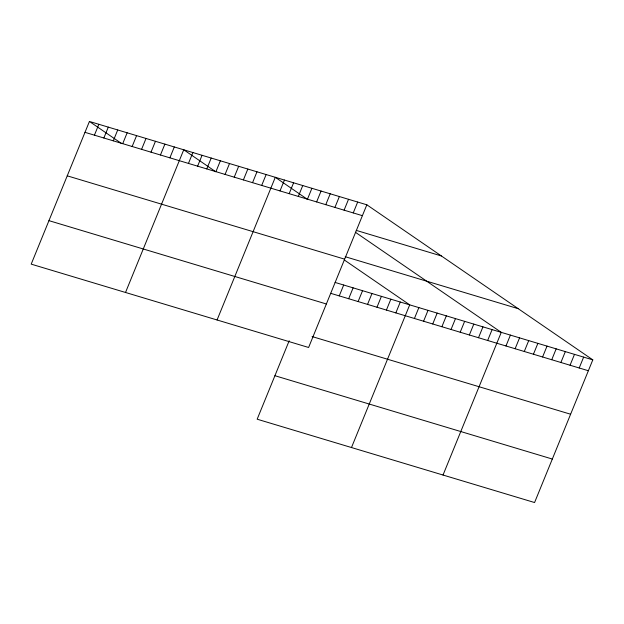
<?xml version="1.0" encoding="UTF-8"?>
<svg xmlns="http://www.w3.org/2000/svg" width="624" height="624" viewBox="0 0 624 624"><rect width="100%" height="100%" fill="white"/><g stroke="black" fill="none" stroke-linecap="round" stroke-linejoin="round"><path stroke-width="0.94" d="M89.427 121.462L31.2 264.139L308.607 347.482L366.834 204.797L89.427 121.462L121.384 143.387M94.419 135.166L98.857 124.293M103.857 137.998L108.295 127.124M113.287 140.829L117.725 129.956M122.717 143.668L127.156 132.795M132.148 146.5L136.586 135.626M141.586 149.331L146.016 138.458M151.016 152.162L155.454 141.297M160.446 155.002L164.884 144.128M169.876 157.833L174.314 146.96M125.518 292.477L183.745 149.791L215.701 171.725M188.464 163.418L192.902 152.545M197.621 166.163L202.059 155.298M206.77 168.917L211.208 158.044M215.927 171.67L220.366 160.797M225.085 174.416L229.515 163.543M234.234 177.169L238.672 166.296M243.391 179.915L247.829 169.049M252.548 182.668L256.979 171.795M261.698 185.422L266.136 174.548M217.066 319.979L275.293 177.294L307.25 199.228M280.004 190.921L284.443 180.047M289.162 193.666L293.6 182.793M298.319 196.42L302.757 185.546M307.468 199.173L311.906 188.3M316.625 201.919L321.064 191.045M325.783 204.672L330.221 193.799M334.932 207.418L339.37 196.544M289.185 340.751L257.166 419.203L534.573 502.538L592.8 359.861L366.834 204.797M344.089 210.171L348.527 199.298M353.246 212.924L357.677 202.051M339.253 295.893L343.691 285.02M348.683 298.724L353.122 287.851M358.114 301.556L362.552 290.683M367.544 304.395L371.982 293.522M376.982 307.226L381.412 296.353M386.412 310.058L390.85 299.185M395.842 312.889L400.28 302.024M351.484 447.541L409.711 304.855L344.276 259.951M414.43 318.474L418.868 307.601M423.587 321.227L428.017 310.354M432.736 323.981L437.174 313.108M441.893 326.726L446.332 315.853M451.043 329.48L455.481 318.607M460.2 332.225L464.638 321.352M469.357 334.979L473.795 324.106M478.507 337.724L482.945 326.859M487.664 340.478L492.102 329.605M443.024 475.036L501.259 332.358L355.345 232.229M505.97 345.977L510.409 335.104M515.128 348.73L519.566 337.857M524.285 351.476L528.715 340.61M533.434 354.229L537.872 343.356M542.591 356.983L547.03 346.109M551.749 359.728L556.179 348.855M560.898 362.482L565.336 351.608M570.055 365.227L574.493 354.354M579.212 367.981L583.643 357.107M84.989 132.335L362.396 215.67M356.265 230.389L441.402 255.965M345.212 256.706L518.232 308.685M67.236 175.828L344.643 259.171M335.111 282.446L592.8 359.861M330.681 293.319L588.362 370.734M48.953 220.646L326.36 303.982M312.07 336.554L570.609 414.227M274.919 375.703L552.326 459.046"/></g></svg>
